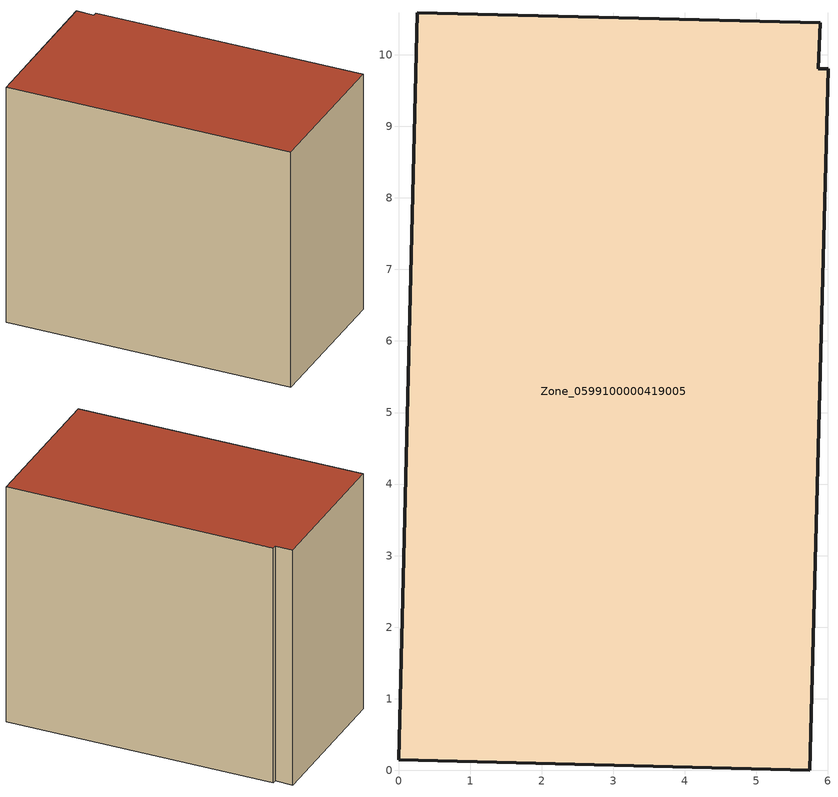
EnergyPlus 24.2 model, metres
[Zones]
Zone_0599100000419005
 floor ground (C_G): 0,0.15 0.26,10.59 5.89,10.45 5.86,9.8 6,9.8 5.75,0 z0
 wall outside (C_F): 0.26,10.59 0,0.15 5.75,0 6,9.8 5.86,9.8 5.89,10.45 0.26,10.59 z0:9.01
 roof outside (C_R): 5.75,0 6,9.8 5.86,9.8 5.89,10.45 0.26,10.59 0,0.15 z9.01
[BUILDING]
Pand.0599100000419005: North Axis=0; Terrain=City; Loads Convergence Tolerance Value=0.04; Temperature Convergence Tolerance Value=0.4; Solar Distribution=FullExterior; Maximum Number of Warmup Days=25; Minimum Number of Warmup Days=1
[Site:Location]
Rotterdam.The.Hague.AP_ZH_NLD Design_Conditions: Latitude=51.96; Longitude=4.45; Time Zone=1; Elevation=-4.5
[SITE:GROUNDTEMPERATURE:BUILDINGSURFACE]
18, 18, 18, 18, 18, 18, 18, 18, 18, 18, 18, 18
[MATERIAL] Thermal Absorptance=0.9; Solar Absorptance=0.7; Visible Absorptance=0.7
Name | Roughness | Thickness | Conductivity | Density | Specific Heat
G.TC.1992-2005 | MediumSmooth | 0.15 | 0.06 | 540 | 1210
F.TC.1992-2005 | Rough | 0.3 | 0.12 | 1920 | 840
R.TC.1992-2005 | MediumRough | 0.2 | 0.08 | 1500 | 1000
[CONSTRUCTION]
C_G: G.TC.1992-2005
C_F: F.TC.1992-2005
C_R: R.TC.1992-2005
[ZONE]
Zone_0599100000419005: Type=1; Multiplier=1; Ceiling Height=Autocalculate; Volume=Autocalculate; Floor Area=autocalculate; Part of Total Floor Area=Yes
[ZONEINFILTRATION:DESIGNFLOWRATE]
Infil_Zone_0599100000419005: Zone or ZoneList or Space or SpaceList=Zone_0599100000419005; Schedule=AlwaysOn; Design Flow Rate Calculation Method=Flow/Area; Flow Rate per Floor Area=0.0015; Constant Term Coefficient=1; Temperature Term Coefficient=0; Velocity Term Coefficient=0; Velocity Squared Term Coefficient=0
[HVACTEMPLATE:ZONE:IDEALLOADSAIRSYSTEM]
Zone_0599100000419005: Maximum Heating Supply Air Temperature=50; Minimum Cooling Supply Air Temperature=13; Maximum Heating Supply Air Humidity Ratio=0.0156; Minimum Cooling Supply Air Humidity Ratio=0.0077; Heating Limit=NoLimit; Cooling Limit=NoLimit; Dehumidification Control Type=ConstantSensibleHeatRatio; Cooling Sensible Heat Ratio=0.7; Dehumidification Setpoint=60; Humidification Control Type=None; Humidification Setpoint=30; Outdoor Air Method=None; Outdoor Air Flow Rate per Person=0.00944; Outdoor Air Flow Rate per Zone Floor Area=0; Outdoor Air Flow Rate per Zone=0; Demand Controlled Ventilation Type=None; Outdoor Air Economizer Type=NoEconomizer; Heat Recovery Type=None; Sensible Heat Recovery Effectiveness=0.7; Latent Heat Recovery Effectiveness=0.65
[ZONECONTROL:THERMOSTAT]
ThermostatControl_Zone_0599100000419005: Zone or ZoneList=Zone_0599100000419005; Control Type Schedule=DualSetpointControlType; Control 1=Thermostat_Zone_0599100000419005; Temperature Difference Between Cutout And Setpoint=0
[THERMOSTATSETPOINT:DUALSETPOINT]
Thermostat_Zone_0599100000419005: Heating Setpoint Temperature Schedule=HeatingSetpoint_Zone_0599100000419005; Cooling Setpoint Temperature Schedule=CoolingSetpoint_Zone_0599100000419005
[SCHEDULE:COMPACT]
HeatingSetpoint_Zone_0599100000419005: Through: 12/31, For: AllDays, Until: 24:00, 21
CoolingSetpoint_Zone_0599100000419005: Through: 12/31, For: AllDays, Until: 24:00, 24
DualSetpointControlType: Through: 12/31, For: AllDays, Until: 24:00, 4
AlwaysOn: Through: 12/31, For: AllDays, Until: 24:00, 1
